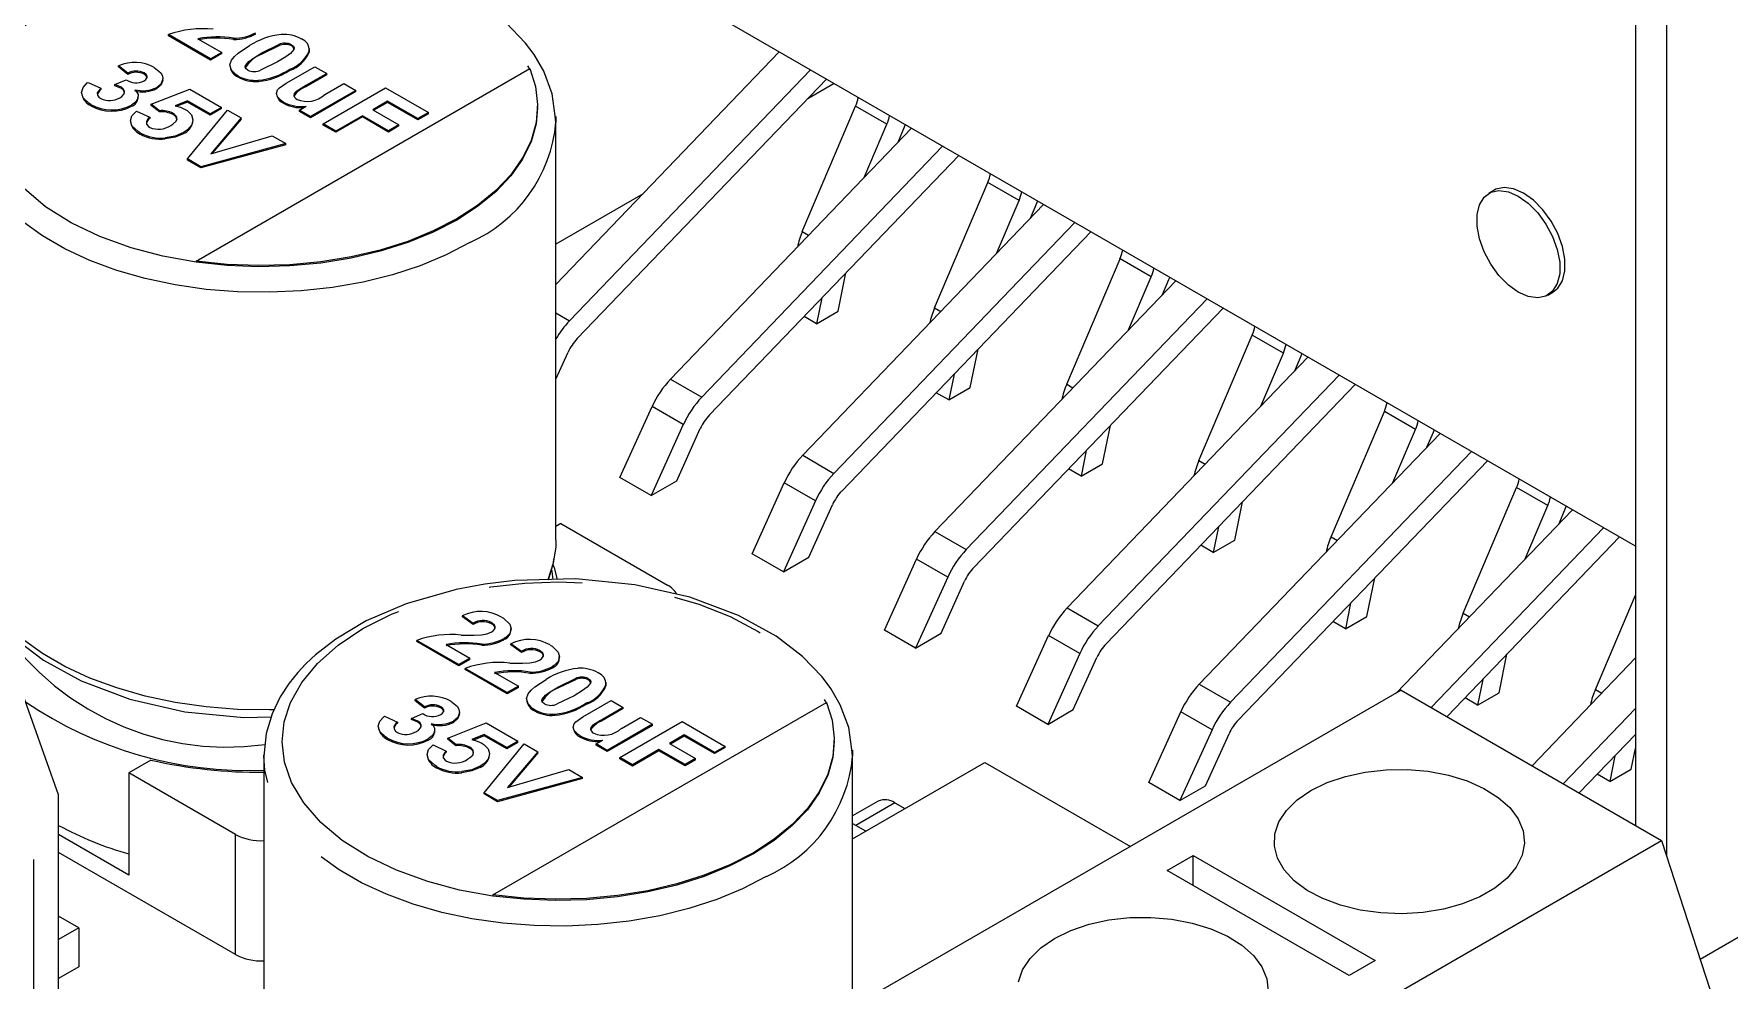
# Model space of a CAD drawing. Header units: millimetres. Extents: x 8.5 to 21.2, y 4.9 to 15.7.
# Drawn here: x 17.184 to 19.487, y 12.059 to 13.345 of the extents above; entities that cross this region are included whole.
import ezdxf

# ---------------------------------------------------------------- set-up
doc = ezdxf.new("R2010")
doc.units = ezdxf.units.MM
doc.linetypes.add('PHANTOM', pattern=[1.27, 0.635, -0.127, 0.127, -0.127, 0.127, -0.127])

msp = doc.modelspace()

# ---------------------------------------------------------------- linework, layer by layer
at = {"color": 7, "linetype": 'Continuous', "lineweight": 25}
for p, q in [((19.3597, 14.1268), (19.3597, 12.2693)), ((19.4021, 14.1023), (19.4021, 12.2271)), ((19.3597, 12.6489), (18.0197, 13.4224)), ((17.4237, 13.311), (17.3667, 13.3439)), ((17.3667, 13.3422), (17.3667, 13.3439)), ((17.4237, 13.3093), (17.3667, 13.3422)), ((17.4065, 13.3383), (17.4388, 13.3197)), ((17.4388, 13.3197), (17.4237, 13.311)), ((17.4388, 13.3181), (17.4237, 13.3093)), ((17.4388, 13.3181), (17.4388, 13.3197)), ((17.4935, 13.319), (17.5163, 13.3303)), ((17.5163, 13.3286), (17.4935, 13.3174)), ((17.5578, 13.3233), (17.5578, 13.3201)), ((17.558, 13.3233), (17.558, 13.325)), ((17.893, 13.0044), (18.1964, 13.3204)), ((17.3113, 13.2915), (17.2988, 13.3016)), ((17.2988, 13.3), (17.2988, 13.3016)), ((17.3113, 13.2899), (17.2988, 13.3)), ((17.3113, 13.2899), (17.3113, 13.2915)), ((17.4043, 13.0362), (17.8573, 13.2977)), ((17.4237, 13.311), (17.4237, 13.3093)), ((17.5145, 13.3068), (17.4917, 13.2956)), ((17.5263, 13.2779), (17.5652, 13.3003)), ((17.5815, 13.2909), (17.5532, 13.2746)), ((17.5652, 13.3003), (17.5815, 13.2909)), ((17.5815, 13.2893), (17.5815, 13.2909)), ((17.9115, 12.955), (18.2388, 13.2959)), ((17.2572, 13.279), (17.2748, 13.271)), ((17.2748, 13.271), (17.2748, 13.2694)), ((17.2938, 13.276), (17.3089, 13.2826)), ((17.3025, 13.2724), (17.2938, 13.276)), ((17.2938, 13.2743), (17.2938, 13.276)), ((17.3025, 13.2708), (17.2938, 13.2743)), ((17.3428, 13.2492), (17.3953, 13.2699)), ((17.3953, 13.2699), (17.4384, 13.245)), ((17.5815, 13.2893), (17.5532, 13.2729)), ((17.6211, 13.268), (17.5596, 13.2325)), ((17.5766, 13.2227), (17.6615, 13.2717)), ((17.5789, 13.2624), (17.6048, 13.2774)), ((17.6048, 13.2774), (17.6211, 13.268)), ((17.6211, 13.2664), (17.6211, 13.268)), ((17.6615, 13.2717), (17.7197, 13.238)), ((18.2606, 13.2834), (17.922, 12.9308)), ((18.2708, 13.2775), (18.2351, 13.2568)), ((17.3254, 13.2584), (17.3254, 13.2601)), ((17.3541, 13.2405), (17.3428, 13.2492)), ((17.3428, 13.2476), (17.3428, 13.2492)), ((17.3541, 13.2389), (17.3428, 13.2476)), ((17.3925, 13.254), (17.3754, 13.2471)), ((17.3925, 13.2523), (17.3779, 13.2465)), ((17.4232, 13.2362), (17.3925, 13.254)), ((17.3925, 13.2523), (17.3925, 13.254)), ((17.4232, 13.2346), (17.3925, 13.2523)), ((17.4384, 13.245), (17.4232, 13.2362)), ((17.4384, 13.2434), (17.4384, 13.245)), ((17.5445, 13.2412), (17.5537, 13.2465)), ((17.6211, 13.2664), (17.5596, 13.2309)), ((17.6643, 13.2535), (17.6442, 13.2419)), ((17.6643, 13.2518), (17.6456, 13.2411)), ((17.7054, 13.2297), (17.6643, 13.2535)), ((17.6643, 13.2518), (17.6643, 13.2535)), ((17.7054, 13.2281), (17.6643, 13.2518)), ((17.868, 13.2449), (17.868, 13.2465)), ((18.2277, 13.0762), (18.3001, 13.2467)), ((17.3231, 13.2401), (17.341, 13.2317)), ((17.341, 13.2317), (17.341, 13.23)), ((17.3541, 13.2389), (17.3541, 13.2405)), ((17.3923, 13.1749), (17.4468, 13.2414)), ((17.4384, 13.2434), (17.4232, 13.2346)), ((17.4232, 13.2346), (17.4232, 13.2362)), ((17.4653, 13.2307), (17.4241, 13.182)), ((17.4653, 13.2291), (17.4259, 13.1826)), ((17.4468, 13.2414), (17.4653, 13.2307)), ((17.4653, 13.2291), (17.4653, 13.2307)), ((17.5596, 13.2325), (17.5445, 13.2412)), ((17.5445, 13.2396), (17.5445, 13.2412)), ((17.5596, 13.2309), (17.5445, 13.2396)), ((17.5596, 13.2309), (17.5596, 13.2325)), ((17.5938, 13.2128), (17.5766, 13.2227)), ((17.5766, 13.221), (17.5766, 13.2227)), ((17.6299, 13.2336), (17.5938, 13.2128)), ((17.6299, 13.232), (17.5938, 13.2112)), ((17.6654, 13.2131), (17.6299, 13.2336)), ((17.6299, 13.232), (17.6299, 13.2336)), ((17.6654, 13.2115), (17.6299, 13.232)), ((17.6442, 13.2419), (17.6797, 13.2214)), ((17.6797, 13.2214), (17.6654, 13.2131)), ((17.6797, 13.2198), (17.6797, 13.2214)), ((17.7197, 13.238), (17.7054, 13.2297)), ((17.7197, 13.2364), (17.7054, 13.2281)), ((17.7054, 13.2281), (17.7054, 13.2297)), ((17.7197, 13.2364), (17.7197, 13.238)), ((17.893, 13.2245), (17.8917, 13.2337)), ((17.8927, 13.2327), (17.893, 13.2245)), ((17.893, 12.657), (17.893, 13.2245)), ((18.3119, 13.1499), (18.3426, 13.2222)), ((18.3677, 13.2215), (18.3663, 13.2181)), ((17.4241, 13.182), (17.5076, 13.2063)), ((17.5076, 13.2063), (17.5258, 13.1958)), ((17.5938, 13.2112), (17.5766, 13.221)), ((17.5938, 13.2112), (17.5938, 13.2128)), ((17.6797, 13.2198), (17.6654, 13.2115)), ((17.6654, 13.2115), (17.6654, 13.2131)), ((18.0487, 12.8758), (18.376, 13.2167)), ((18.3663, 13.2181), (18.3575, 13.1975)), ((17.5258, 13.1958), (17.4106, 13.1643)), ((17.5258, 13.1942), (17.4106, 13.1627)), ((17.5258, 13.1942), (17.5258, 13.1958)), ((18.0911, 12.8514), (18.4184, 13.1922)), ((18.4402, 13.1797), (18.1017, 12.8271)), ((17.4106, 13.1643), (17.3923, 13.1749)), ((17.3923, 13.1733), (17.3923, 13.1749)), ((17.4106, 13.1627), (17.3923, 13.1733)), ((17.4106, 13.1627), (17.4106, 13.1643)), ((18.4074, 12.9725), (18.4797, 13.143)), ((19.1677, 13.1325), (19.1606, 13.1284)), ((18.0113, 13.1276), (17.893, 13.0593)), ((18.2283, 12.7722), (18.5556, 13.113)), ((18.4915, 13.0463), (18.5222, 13.1185)), ((18.5459, 13.1144), (18.5371, 13.0938)), ((18.5473, 13.1178), (18.5459, 13.1144)), ((18.2707, 12.7477), (18.598, 13.0886)), ((18.6198, 13.076), (18.2813, 12.7235)), ((18.587, 12.8688), (18.6594, 13.0393)), ((17.4043, 13.0362), (17.4043, 13.0345)), ((18.2764, 12.968), (18.287, 13.0202)), ((18.6711, 12.9426), (18.7018, 13.0148)), ((18.7269, 13.0142), (18.7255, 13.0107)), ((18.4079, 12.6685), (18.7352, 13.0094)), ((18.7255, 13.0107), (18.7167, 12.9901)), ((19.2406, 12.9899), (19.2477, 12.9939)), ((18.2543, 12.9861), (18.2472, 12.9511)), ((18.2472, 12.9511), (18.2764, 12.968)), ((18.4503, 12.644), (18.7777, 12.9849)), ((18.7994, 12.9723), (18.4609, 12.6198)), ((18.2472, 12.9511), (18.2302, 12.9609)), ((18.7666, 12.7651), (18.839, 12.9356)), ((17.893, 12.8756), (17.9095, 12.9122)), ((18.456, 12.8643), (18.4666, 12.9165)), ((18.5875, 12.5648), (18.9148, 12.9057)), ((18.8507, 12.8389), (18.8814, 12.9111)), ((18.9051, 12.907), (18.8964, 12.8864)), ((18.9065, 12.9105), (18.9051, 12.907)), ((18.4339, 12.8824), (18.4268, 12.8474)), ((18.6299, 12.5403), (18.9573, 12.8812)), ((18.4268, 12.8474), (18.4098, 12.8573)), ((18.4268, 12.8474), (18.456, 12.8643)), ((18.979, 12.8686), (18.6405, 12.5161)), ((17.9799, 12.7421), (18.0236, 12.8385)), ((18.9462, 12.6615), (19.0186, 12.8319)), ((18.066, 12.814), (18.0224, 12.7177)), ((18.057, 12.7377), (18.0891, 12.8085)), ((18.6357, 12.7606), (18.6463, 12.8128)), ((19.0303, 12.7352), (19.061, 12.8075)), ((19.0861, 12.8068), (19.0847, 12.8034)), ((18.7671, 12.4611), (19.0944, 12.802)), ((19.0847, 12.8034), (19.076, 12.7827)), ((18.6135, 12.7787), (18.6064, 12.7438)), ((18.6064, 12.7438), (18.6357, 12.7606)), ((18.8095, 12.4366), (19.1369, 12.7775)), ((19.1586, 12.7649), (18.8201, 12.4124)), ((18.0224, 12.7177), (17.9799, 12.7421)), ((18.0224, 12.7177), (18.057, 12.7377)), ((18.6064, 12.7438), (18.5894, 12.7536)), ((18.1595, 12.6385), (18.2032, 12.7349)), ((19.1258, 12.5578), (19.1982, 12.7283)), ((18.2457, 12.7104), (18.202, 12.614)), ((18.2366, 12.634), (18.2687, 12.7048)), ((18.8153, 12.657), (18.8259, 12.7091)), ((19.0347, 12.449), (19.274, 12.6983)), ((19.2099, 12.6315), (19.2406, 12.7038)), ((19.2643, 12.6997), (19.2556, 12.6791)), ((19.2657, 12.7031), (19.2643, 12.6997)), ((20.5335, 12.7141), (19.4476, 12.0872)), ((17.8995, 12.6794), (17.893, 12.6756)), ((17.8995, 12.6794), (18.0445, 12.5957)), ((18.7931, 12.675), (18.786, 12.6401)), ((19.082, 12.4296), (19.3165, 12.6738)), ((18.786, 12.6401), (18.769, 12.6499)), ((18.786, 12.6401), (18.8153, 12.657)), ((19.3382, 12.6613), (19.1037, 12.4171)), ((18.202, 12.614), (18.1595, 12.6385)), ((18.202, 12.614), (18.2366, 12.634)), ((18.3392, 12.5348), (18.3828, 12.6312)), ((18.4253, 12.6067), (18.3816, 12.5103)), ((18.4162, 12.5303), (18.4483, 12.6011)), ((18.9949, 12.5533), (19.0055, 12.6055)), ((19.3054, 12.4541), (19.3597, 12.582)), ((17.7804, 12.5438), (17.7658, 12.5541)), ((17.7658, 12.5525), (17.7658, 12.5541)), ((18.9727, 12.5713), (18.9656, 12.5364)), ((18.9656, 12.5364), (18.9949, 12.5533)), ((17.7804, 12.5422), (17.7658, 12.5525)), ((17.7804, 12.5422), (17.7804, 12.5438)), ((18.3816, 12.5103), (18.3392, 12.5348)), ((18.3816, 12.5103), (18.4162, 12.5303)), ((18.9656, 12.5364), (18.9486, 12.5462)), ((17.2172, 12.3109), (17.1465, 12.5101)), ((17.7608, 12.4877), (17.7038, 12.5206)), ((17.7038, 12.519), (17.7038, 12.5206)), ((17.7608, 12.4861), (17.7038, 12.519)), ((17.7437, 12.5151), (17.7759, 12.4964)), ((17.8463, 12.5058), (17.8317, 12.5161)), ((17.8317, 12.5145), (17.8317, 12.5161)), ((17.8463, 12.5041), (17.8317, 12.5145)), ((18.5188, 12.4311), (18.5624, 12.5275)), ((17.7759, 12.4964), (17.7608, 12.4877)), ((17.7759, 12.4948), (17.7608, 12.4861)), ((17.7608, 12.4877), (17.7608, 12.4861)), ((17.7759, 12.4948), (17.7759, 12.4964)), ((17.8463, 12.5041), (17.8463, 12.5058)), ((18.6049, 12.503), (18.5612, 12.4066)), ((18.5959, 12.4266), (18.6279, 12.4974)), ((19.1745, 12.4496), (19.1851, 12.5018)), ((19.2192, 12.3504), (19.3597, 12.4968)), ((17.8267, 12.4497), (17.7697, 12.4826)), ((17.7697, 12.4809), (17.7697, 12.4826)), ((17.8267, 12.448), (17.7697, 12.4809)), ((17.8096, 12.477), (17.8419, 12.4584)), ((17.8965, 12.4577), (17.9194, 12.469)), ((17.9194, 12.4673), (17.8965, 12.4561)), ((17.9609, 12.462), (17.9609, 12.4588)), ((17.9611, 12.462), (17.9611, 12.4637)), ((19.1523, 12.4677), (19.1452, 12.4327)), ((17.7143, 12.4302), (17.7019, 12.4403)), ((17.7019, 12.4387), (17.7019, 12.4403)), ((17.7143, 12.4286), (17.7019, 12.4387)), ((17.8419, 12.4584), (17.8267, 12.4497)), ((17.8419, 12.4568), (17.8267, 12.448)), ((17.8267, 12.4497), (17.8267, 12.448)), ((17.8419, 12.4568), (17.8419, 12.4584)), ((17.9176, 12.4455), (17.8948, 12.4343)), ((17.9294, 12.4166), (17.9682, 12.439)), ((17.9682, 12.439), (17.9845, 12.4296)), ((19.0415, 12.453), (18.3344, 12.0448)), ((19.0415, 12.453), (19.3951, 12.2489)), ((19.1452, 12.4327), (19.1282, 12.4425)), ((19.1452, 12.4327), (19.1745, 12.4496)), ((17.6602, 12.4177), (17.6779, 12.4097)), ((17.6969, 12.4147), (17.7119, 12.4213)), ((17.7143, 12.4286), (17.7143, 12.4302)), ((17.8074, 12.1749), (18.2604, 12.4364)), ((17.9845, 12.4296), (17.9563, 12.4133)), ((17.9845, 12.4279), (17.9563, 12.4116)), ((17.9819, 12.4011), (18.0079, 12.4161)), ((17.9845, 12.4279), (17.9845, 12.4296)), ((18.0079, 12.4161), (18.0242, 12.4067)), ((18.5612, 12.4066), (18.5188, 12.4311)), ((18.5612, 12.4066), (18.5959, 12.4266)), ((18.6984, 12.3274), (18.742, 12.4238)), ((19.2616, 12.3259), (19.3597, 12.4281)), ((17.6779, 12.4097), (17.6779, 12.4081)), ((17.7055, 12.4111), (17.6969, 12.4147)), ((17.6969, 12.413), (17.6969, 12.4147)), ((17.7055, 12.4094), (17.6969, 12.413)), ((17.7285, 12.3971), (17.7285, 12.3988)), ((17.7459, 12.3879), (17.7983, 12.4086)), ((17.7955, 12.3927), (17.7785, 12.3858)), ((17.8262, 12.3749), (17.7955, 12.3927)), ((17.7955, 12.391), (17.7955, 12.3927)), ((17.7983, 12.4086), (17.8414, 12.3837)), ((18.0242, 12.4067), (17.9627, 12.3712)), ((18.0242, 12.4051), (17.9627, 12.3696)), ((17.9797, 12.3614), (18.0645, 12.4104)), ((18.0242, 12.4051), (18.0242, 12.4067)), ((18.0673, 12.3922), (18.0473, 12.3806)), ((18.0645, 12.4104), (18.1228, 12.3767)), ((18.1084, 12.3684), (18.0673, 12.3922)), ((18.0673, 12.3905), (18.0673, 12.3922)), ((18.7845, 12.3993), (18.7408, 12.3029)), ((18.7755, 12.3229), (18.8075, 12.3937)), ((19.3597, 12.3929), (19.2833, 12.3134)), ((17.7261, 12.3787), (17.744, 12.3703)), ((17.744, 12.3703), (17.744, 12.3687)), ((17.7571, 12.3792), (17.7459, 12.3879)), ((17.7459, 12.3863), (17.7459, 12.3879)), ((17.7571, 12.3776), (17.7459, 12.3863)), ((17.7571, 12.3776), (17.7571, 12.3792)), ((17.7955, 12.391), (17.7809, 12.3852)), ((17.7953, 12.3136), (17.8498, 12.3801)), ((17.8262, 12.3733), (17.7955, 12.391)), ((17.8414, 12.3837), (17.8262, 12.3749)), ((17.8414, 12.3821), (17.8262, 12.3733)), ((17.8262, 12.3733), (17.8262, 12.3749)), ((17.8684, 12.3694), (17.8271, 12.3207)), ((17.8414, 12.3821), (17.8414, 12.3837)), ((17.8498, 12.3801), (17.8684, 12.3694)), ((17.8684, 12.3678), (17.8684, 12.3694)), ((17.9475, 12.3799), (17.9567, 12.3852)), ((17.9627, 12.3712), (17.9475, 12.3799)), ((17.9475, 12.3783), (17.9475, 12.3799)), ((17.9627, 12.3696), (17.9475, 12.3783)), ((17.9627, 12.3696), (17.9627, 12.3712)), ((18.0329, 12.3723), (17.9968, 12.3515)), ((18.0329, 12.3707), (17.9968, 12.3498)), ((18.0684, 12.3518), (18.0329, 12.3723)), ((18.0329, 12.3707), (18.0329, 12.3723)), ((18.0684, 12.3502), (18.0329, 12.3707)), ((18.0473, 12.3806), (18.0828, 12.3601)), ((18.0673, 12.3905), (18.0487, 12.3798)), ((18.1084, 12.3668), (18.0673, 12.3905)), ((18.1228, 12.3767), (18.1084, 12.3684)), ((18.1228, 12.3751), (18.1084, 12.3668)), ((18.1228, 12.3751), (18.1228, 12.3767)), ((18.271, 12.3836), (18.271, 12.3852)), ((18.296, 12.3632), (18.2948, 12.3724)), ((18.2957, 12.3714), (18.296, 12.3632)), ((19.3541, 12.3459), (19.3597, 12.3737)), ((17.3427, 12.358), (17.3126, 12.3406)), ((17.496, 12.3632), (17.496, 12.3651)), ((17.496, 12.3632), (17.496, 11.8367)), ((17.8684, 12.3678), (17.829, 12.3213)), ((17.9968, 12.3515), (17.9797, 12.3614)), ((17.9797, 12.3597), (17.9797, 12.3614)), ((17.9968, 12.3498), (17.9797, 12.3597)), ((17.9968, 12.3498), (17.9968, 12.3515)), ((18.0828, 12.3601), (18.0684, 12.3518)), ((18.0828, 12.3585), (18.0684, 12.3502)), ((18.0684, 12.3502), (18.0684, 12.3518)), ((18.0828, 12.3585), (18.0828, 12.3601)), ((18.1084, 12.3668), (18.1084, 12.3684)), ((18.296, 11.9228), (18.296, 12.3632)), ((18.296, 12.2511), (18.4758, 12.3549)), ((18.4758, 12.3549), (18.6737, 12.2407)), ((19.3319, 12.364), (19.3248, 12.329)), ((17.4576, 12.2569), (17.3126, 12.3406)), ((17.3126, 12.3406), (17.3126, 12.2018)), ((17.9289, 12.3345), (17.8137, 12.303)), ((17.9289, 12.3329), (17.8137, 12.3014)), ((17.8271, 12.3207), (17.9107, 12.345)), ((17.9107, 12.345), (17.9289, 12.3345)), ((17.9289, 12.3329), (17.9289, 12.3345)), ((18.7408, 12.3029), (18.6984, 12.3274)), ((18.7408, 12.3029), (18.7755, 12.3229)), ((19.3248, 12.329), (19.3078, 12.3388)), ((19.3248, 12.329), (19.3541, 12.3459)), ((17.2172, 11.8185), (17.2172, 12.3109)), ((17.8137, 12.303), (17.7953, 12.3136)), ((17.7953, 12.312), (17.7953, 12.3136)), ((17.8137, 12.3014), (17.7953, 12.312)), ((17.8137, 12.3014), (17.8137, 12.303)), ((18.3309, 12.3022), (18.296, 12.2821)), ((18.3534, 12.3), (18.367, 12.2921)), ((17.3126, 12.2018), (17.2172, 12.2569)), ((18.314, 12.2615), (18.3003, 12.2693)), ((17.4576, 12.0936), (17.2172, 12.2324)), ((18.688, 11.8407), (19.3951, 12.2489)), ((19.3951, 12.2489), (19.5011, 11.9223)), ((17.1836, 12.0154), (17.1836, 12.2227)), ((18.7233, 12.2081), (18.7587, 12.2285)), ((18.9708, 12.0652), (18.7233, 12.2081)), ((18.7587, 12.2285), (19.0062, 12.0856)), ((18.7587, 12.1876), (18.7587, 12.2285)), ((17.8074, 12.1749), (17.8074, 12.1732)), ((17.2448, 12.13), (17.2172, 12.146)), ((17.2448, 12.13), (17.2172, 12.114)), ((17.2448, 12.13), (17.2448, 12.0769)), ((17.2448, 12.0769), (17.2172, 12.061)), ((19.0062, 12.0856), (18.9708, 12.0652))]:
    msp.add_line(p, q, dxfattribs=at)
at = {"color": 8, "linetype": 'PHANTOM', "lineweight": 18}
for p, q in [((17.455, 13.3373), (17.455, 13.3389)), ((17.4935, 13.3174), (17.4935, 13.319)), ((17.5163, 13.3286), (17.5163, 13.3303)), ((17.5338, 13.3301), (17.5338, 13.3285)), ((17.5578, 13.3217), (17.5578, 13.3201)), ((17.3333, 13.2902), (17.3333, 13.2918)), ((17.5315, 13.2954), (17.5315, 13.297)), ((17.3025, 13.2708), (17.3025, 13.2724)), ((17.3506, 13.2706), (17.3506, 13.2722)), ((17.3588, 13.2822), (17.3588, 13.2838)), ((17.4607, 13.2863), (17.4607, 13.2879)), ((17.4886, 13.2802), (17.4886, 13.2819)), ((17.5532, 13.2729), (17.5532, 13.2746)), ((17.261, 13.2474), (17.261, 13.249)), ((17.3164, 13.2465), (17.3164, 13.2482)), ((17.5227, 13.2506), (17.5227, 13.2522)), ((18.3426, 13.2222), (18.3001, 13.2467)), ((17.3729, 13.2352), (17.3729, 13.2368)), ((17.3278, 13.2088), (17.3278, 13.2105)), ((17.3621, 13.2021), (17.3621, 13.2037)), ((17.3869, 13.2093), (17.3869, 13.211)), ((18.5222, 13.1185), (18.4797, 13.143)), ((18.2277, 13.0762), (18.2363, 13.0712)), ((18.7018, 13.0148), (18.6594, 13.0393)), ((18.4074, 12.9725), (18.4159, 12.9676)), ((17.893, 12.9657), (17.9115, 12.955)), ((18.8814, 12.9111), (18.839, 12.9356)), ((18.0487, 12.8758), (18.0911, 12.8514)), ((18.587, 12.8688), (18.5955, 12.8639)), ((18.066, 12.814), (18.0236, 12.8385)), ((19.061, 12.8075), (19.0186, 12.8319)), ((18.2283, 12.7722), (18.2707, 12.7477)), ((18.7666, 12.7651), (18.7751, 12.7602)), ((18.2457, 12.7104), (18.2032, 12.7349)), ((19.2406, 12.7038), (19.1982, 12.7283)), ((18.4079, 12.6685), (18.4503, 12.644)), ((18.9462, 12.6615), (18.9547, 12.6565)), ((18.4253, 12.6067), (18.3828, 12.6312)), ((18.5875, 12.5648), (18.6299, 12.5403)), ((19.1258, 12.5578), (19.1343, 12.5528)), ((17.8052, 12.5432), (17.8052, 12.5448)), ((17.7921, 12.514), (17.7921, 12.5156)), ((17.8224, 12.5216), (17.8224, 12.5233)), ((18.6049, 12.503), (18.5624, 12.5275)), ((17.8711, 12.5052), (17.8711, 12.5068)), ((17.8883, 12.4836), (17.8883, 12.4852)), ((17.858, 12.476), (17.858, 12.4776)), ((17.9194, 12.4673), (17.9194, 12.469)), ((17.9369, 12.4688), (17.9369, 12.4672)), ((17.8965, 12.4561), (17.8965, 12.4577)), ((17.9609, 12.4604), (17.9609, 12.4588)), ((18.7671, 12.4611), (18.8095, 12.4366)), ((19.3054, 12.4541), (19.3139, 12.4491)), ((17.7364, 12.4289), (17.7364, 12.4305)), ((17.7618, 12.4209), (17.7618, 12.4225)), ((17.8638, 12.425), (17.8638, 12.4266)), ((17.8917, 12.4189), (17.8917, 12.4205)), ((17.9346, 12.4341), (17.9346, 12.4357)), ((18.7845, 12.3993), (18.742, 12.4238)), ((17.7055, 12.4094), (17.7055, 12.4111)), ((17.7537, 12.4093), (17.7537, 12.4109)), ((17.9563, 12.4116), (17.9563, 12.4133)), ((17.6641, 12.3861), (17.6641, 12.3877)), ((17.7194, 12.3852), (17.7194, 12.3868)), ((17.7759, 12.3739), (17.7759, 12.3755)), ((17.9258, 12.3893), (17.9258, 12.3909)), ((17.7309, 12.3475), (17.7309, 12.3492)), ((17.7899, 12.348), (17.7899, 12.3497)), ((17.7652, 12.3407), (17.7652, 12.3424)), ((18.3534, 12.3), (18.3003, 12.2693)), ((17.4576, 12.0936), (17.4576, 12.2569))]:
    msp.add_line(p, q, dxfattribs=at)
at = {"color": 8, "linetype": 'PHANTOM', "lineweight": 18, "flags": 128}
for points in [[(17.4043, 13.0345), (17.359, 13.0427), (17.3159, 13.0541), (17.2731, 13.0695), (17.2344, 13.0881), (17.1995, 13.1101), (17.1702, 13.1347), (17.1473, 13.161), (17.1308, 13.1888), (17.1212, 13.2163), (17.118, 13.2443), (17.1207, 13.2712), (17.1293, 13.2977), (17.1445, 13.3249), (17.1658, 13.3507), (17.194, 13.3756), (17.2278, 13.398), (17.2666, 13.4175), (17.3096, 13.4337), (17.3544, 13.4461), (17.4015, 13.4549), (17.4474, 13.4598), (17.494, 13.4614), (17.5425, 13.4595), (17.5901, 13.454), (17.6384, 13.4444), (17.6839, 13.4312), (17.7265, 13.4143), (17.7646, 13.3942), (17.7968, 13.3718), (17.8235, 13.3471), (17.8432, 13.3222), (17.8573, 13.2961)], [(17.7758, 13.0612), (17.7436, 13.0445), (17.7084, 13.0299), (17.6707, 13.0176), (17.6309, 13.0077), (17.5895, 13.0004), (17.547, 12.9957), (17.5038, 12.9937), (17.4605, 12.9943), (17.4176, 12.9977), (17.3755, 13.0037), (17.3349, 13.0124), (17.2961, 13.0235), (17.2596, 13.0369), (17.2258, 13.0526), (17.1952, 13.0703), (17.1681, 13.0898), (17.1448, 13.1108), (17.1255, 13.1332), (17.1106, 13.1567), (17.1001, 13.181), (17.0943, 13.2057), (17.093, 13.2245)], [(17.5107, 12.4263), (17.5038, 12.4262), (17.4605, 12.4268), (17.4176, 12.4302), (17.3755, 12.4362), (17.3349, 12.4449), (17.2961, 12.456), (17.2596, 12.4694), (17.2258, 12.4851), (17.1952, 12.5028), (17.1681, 12.5223), (17.1448, 12.5433), (17.1255, 12.5657), (17.1106, 12.5892), (17.1001, 12.6135), (17.0943, 12.6383), (17.093, 12.657)], [(17.8926, 12.6479), (17.8893, 12.6258), (17.8818, 12.6029)], [(17.8074, 12.1732), (17.7621, 12.1814), (17.7189, 12.1928), (17.6762, 12.2082), (17.6374, 12.2268), (17.6025, 12.2488), (17.5733, 12.2733), (17.5503, 12.2997), (17.5338, 12.3275), (17.5243, 12.355), (17.521, 12.383), (17.5238, 12.4099), (17.5323, 12.4364), (17.5476, 12.4636), (17.5689, 12.4894), (17.597, 12.5143), (17.6308, 12.5367), (17.6696, 12.5562), (17.7127, 12.5724), (17.7574, 12.5848), (17.8046, 12.5935), (17.8505, 12.5985), (17.897, 12.6001), (17.9455, 12.5982), (17.9932, 12.5927), (18.0414, 12.5831), (18.087, 12.5699), (18.1295, 12.553), (18.1676, 12.5329), (18.1999, 12.5105), (18.2265, 12.4858), (18.2463, 12.4609), (18.2604, 12.4347)], [(18.1788, 12.1999), (18.1466, 12.1832), (18.1114, 12.1686), (18.0737, 12.1563), (18.0339, 12.1464), (17.9925, 12.1391), (17.95, 12.1344), (17.9068, 12.1323), (17.8635, 12.133), (17.8206, 12.1364), (17.7786, 12.1424), (17.7379, 12.1511), (17.6991, 12.1622), (17.6626, 12.1756), (17.6289, 12.1913), (17.5983, 12.209), (17.5711, 12.2285), (17.5478, 12.2495), (17.5286, 12.2719), (17.5136, 12.2954), (17.5032, 12.3197), (17.4973, 12.3444), (17.496, 12.3632)]]:
    msp.add_lwpolyline(points, dxfattribs=at)
at = {"color": 7, "linetype": 'Continuous', "lineweight": 25, "flags": 128}
for points in [[(17.8917, 13.2337), (17.8878, 13.2636), (17.8763, 13.2943), (17.8633, 13.3168), (17.8517, 13.3324), (17.825, 13.3603), (17.789, 13.3879), (17.7382, 13.416), (17.672, 13.4408), (17.5971, 13.4578), (17.5168, 13.4655), (17.4342, 13.4634), (17.3931, 13.4584), (17.3543, 13.4512), (17.2865, 13.4318), (17.2322, 13.4084), (17.1906, 13.3836), (17.1634, 13.3624)], [(17.4607, 13.2879), (17.458, 13.2896), (17.4519, 13.2958), (17.45, 13.3028), (17.452, 13.3093), (17.456, 13.3142), (17.4611, 13.3187), (17.4766, 13.3289)], [(17.4742, 13.2957), (17.4719, 13.2976), (17.4708, 13.2999), (17.4713, 13.3021), (17.4757, 13.3074), (17.4821, 13.3121), (17.4935, 13.319)], [(17.5338, 13.3301), (17.5362, 13.3282), (17.5372, 13.3259), (17.5367, 13.3238), (17.5323, 13.3184), (17.5259, 13.3137), (17.5145, 13.3068)], [(17.3333, 13.2811), (17.3358, 13.2829), (17.3373, 13.2851), (17.3374, 13.2874), (17.3362, 13.2896), (17.3333, 13.2918)], [(17.3472, 13.2993), (17.3561, 13.292), (17.3582, 13.288), (17.3588, 13.2838)], [(17.8573, 13.2977), (17.865, 13.2735), (17.8679, 13.2489), (17.866, 13.2243), (17.8592, 13.2), (17.8477, 13.1763), (17.8316, 13.1535), (17.8111, 13.1319), (17.7865, 13.1118), (17.7581, 13.0935), (17.7263, 13.0771), (17.6915, 13.0629), (17.6541, 13.051), (17.6146, 13.0418), (17.5735, 13.0351), (17.5314, 13.0312), (17.4888, 13.0301), (17.4463, 13.0317), (17.4043, 13.0362)], [(17.261, 13.249), (17.2583, 13.2507), (17.2506, 13.2582), (17.2485, 13.2652), (17.2505, 13.2722), (17.2562, 13.2783), (17.2572, 13.279)], [(17.2748, 13.271), (17.2726, 13.2691), (17.2698, 13.2648), (17.27, 13.2617), (17.2719, 13.2587), (17.2744, 13.2569)], [(17.2748, 13.2694), (17.2726, 13.2675), (17.2699, 13.2633)], [(17.3004, 13.2582), (17.3031, 13.2599), (17.3063, 13.2636), (17.3069, 13.2668), (17.3055, 13.27), (17.3025, 13.2724)], [(17.3068, 13.2645), (17.3069, 13.2652), (17.3055, 13.2683), (17.3025, 13.2708)], [(17.3206, 13.269), (17.3226, 13.267), (17.3251, 13.2626), (17.3249, 13.2572), (17.3218, 13.2522), (17.3164, 13.2482)], [(17.3374, 13.2848), (17.3374, 13.2858), (17.3362, 13.288), (17.3333, 13.2902)], [(17.3588, 13.2838), (17.3566, 13.2774), (17.3506, 13.2722)], [(17.3588, 13.2822), (17.3566, 13.2758), (17.3506, 13.2706)], [(17.5227, 13.2522), (17.5201, 13.2539), (17.5148, 13.2593), (17.5134, 13.264), (17.5148, 13.2687), (17.5172, 13.2714), (17.5263, 13.2779)], [(17.5532, 13.2746), (17.5504, 13.2729), (17.5396, 13.2661), (17.5374, 13.2638), (17.5368, 13.2612), (17.5376, 13.2589), (17.5396, 13.2569), (17.5412, 13.2559)], [(17.3754, 13.2471), (17.383, 13.2451), (17.3893, 13.2423)], [(17.868, 13.2449), (17.866, 13.2227), (17.8592, 13.1984), (17.8477, 13.1747), (17.8316, 13.1519), (17.8111, 13.1303), (17.7865, 13.1102), (17.7581, 13.0918), (17.7263, 13.0754), (17.6915, 13.0612), (17.6541, 13.0494), (17.6146, 13.0401), (17.5735, 13.0335), (17.5314, 13.0296), (17.4888, 13.0284), (17.4463, 13.0301), (17.4043, 13.0345)], [(17.3278, 13.2105), (17.3251, 13.2122), (17.3169, 13.2201), (17.3149, 13.2268), (17.3169, 13.2336), (17.3231, 13.2401)], [(17.341, 13.2317), (17.3388, 13.2297), (17.3365, 13.226), (17.3368, 13.2222), (17.3392, 13.2191), (17.341, 13.2179)], [(17.341, 13.23), (17.3388, 13.2281), (17.3366, 13.2244)], [(17.3699, 13.2205), (17.3726, 13.2222), (17.3768, 13.2262), (17.3781, 13.2294), (17.3774, 13.2326), (17.3749, 13.2355), (17.3729, 13.2368)], [(17.3893, 13.2423), (17.392, 13.2406), (17.3978, 13.2347), (17.3998, 13.2281), (17.3981, 13.2212), (17.3924, 13.2147), (17.3869, 13.211)], [(17.3869, 13.211), (17.3755, 13.2061), (17.3621, 13.2037)], [(17.3869, 13.2093), (17.3755, 13.2045), (17.3621, 13.2021)], [(19.2006, 12.9938), (19.1871, 13.0035), (19.1743, 13.0165), (19.1631, 13.0319), (19.1541, 13.0489), (19.1477, 13.0665), (19.1445, 13.0837), (19.1445, 13.0994), (19.1477, 13.1128), (19.1541, 13.1231), (19.1631, 13.1297), (19.1743, 13.1322), (19.1871, 13.1304), (19.2006, 13.1245), (19.2142, 13.1148), (19.2269, 13.1018), (19.2381, 13.0864), (19.2472, 13.0694), (19.2535, 13.0518), (19.2568, 13.0346), (19.2568, 13.0189), (19.2535, 13.0055), (19.2472, 12.9952), (19.2381, 12.9886), (19.2269, 12.9861), (19.2142, 12.9879), (19.2006, 12.9938)], [(19.2477, 12.9939), (19.2542, 12.9992), (19.2606, 13.0095), (19.2638, 13.0229), (19.2638, 13.0387), (19.2606, 13.0559), (19.2542, 13.0735), (19.2452, 13.0905), (19.234, 13.1059), (19.2212, 13.1188), (19.2077, 13.1286), (19.1941, 13.1345), (19.1814, 13.1362), (19.1702, 13.1338), (19.1677, 13.1325)], [(17.093, 12.657), (17.0981, 12.6179), (17.1096, 12.5872), (17.1226, 12.5647), (17.1342, 12.5491), (17.1609, 12.5212), (17.1969, 12.4936), (17.2477, 12.4655), (17.3139, 12.4407), (17.3888, 12.4237), (17.4691, 12.416), (17.5061, 12.4169)], [(17.893, 12.657), (17.8928, 12.6507), (17.8926, 12.6479)], [(17.8828, 12.6032), (17.8897, 12.626), (17.8902, 12.631)], [(17.8888, 12.6238), (17.8904, 12.6192), (17.8947, 12.6036)], [(18.2948, 12.3724), (18.2909, 12.4023), (18.2793, 12.433), (18.2663, 12.4555), (18.2548, 12.4711), (18.228, 12.499), (18.192, 12.5266), (18.1412, 12.5547), (18.075, 12.5795), (18.0002, 12.5964), (17.9199, 12.6042), (17.8372, 12.6021), (17.7962, 12.5971), (17.7573, 12.5899), (17.6896, 12.5705), (17.6352, 12.5471), (17.5937, 12.5223), (17.5664, 12.5011), (17.5609, 12.4961), (17.5527, 12.4883), (17.5424, 12.4771), (17.5306, 12.4624), (17.5184, 12.4438), (17.5074, 12.4211), (17.4992, 12.3941), (17.496, 12.3632)], [(17.8893, 12.6034), (17.8878, 12.6144), (17.8869, 12.6168)], [(17.7916, 12.5282), (17.7991, 12.5296), (17.8049, 12.532)], [(17.8049, 12.532), (17.8075, 12.5338), (17.8099, 12.5366), (17.8103, 12.5391), (17.8093, 12.5415), (17.8062, 12.5442), (17.8052, 12.5448)], [(17.8191, 12.5524), (17.8218, 12.5507), (17.8302, 12.5427), (17.8321, 12.5364), (17.8302, 12.5301), (17.8248, 12.5248), (17.8224, 12.5233)], [(17.7642, 12.5279), (17.7817, 12.5278), (17.7916, 12.5282)], [(17.885, 12.5144), (17.8877, 12.5127), (17.8961, 12.5047), (17.898, 12.4984), (17.8961, 12.4921), (17.8907, 12.4867), (17.8883, 12.4852)], [(17.8301, 12.4899), (17.8476, 12.4897), (17.8575, 12.4901)], [(17.8575, 12.4901), (17.865, 12.4916), (17.8708, 12.4939)], [(17.8708, 12.4939), (17.8734, 12.4957), (17.8758, 12.4986), (17.8762, 12.501), (17.8752, 12.5034), (17.8721, 12.5062), (17.8711, 12.5068)], [(17.8638, 12.4266), (17.8611, 12.4283), (17.855, 12.4345), (17.853, 12.4415), (17.8551, 12.448), (17.8591, 12.4529), (17.8642, 12.4574), (17.8797, 12.4676)], [(17.9369, 12.4688), (17.9392, 12.4669), (17.9402, 12.4646), (17.9398, 12.4624), (17.9354, 12.4571), (17.9289, 12.4524), (17.9176, 12.4455)], [(17.8773, 12.4344), (17.8749, 12.4363), (17.8739, 12.4386), (17.8743, 12.4408), (17.8787, 12.4461), (17.8851, 12.4508), (17.8965, 12.4577)], [(17.6641, 12.3877), (17.6614, 12.3894), (17.6537, 12.3969), (17.6515, 12.4039), (17.6536, 12.4109), (17.6593, 12.417), (17.6602, 12.4177)], [(17.7364, 12.4198), (17.7389, 12.4216), (17.7404, 12.4238), (17.7405, 12.4261), (17.7393, 12.4283), (17.7364, 12.4305)], [(17.7405, 12.4235), (17.7405, 12.4245), (17.7393, 12.4267), (17.7364, 12.4289)], [(17.7502, 12.438), (17.7591, 12.4307), (17.7612, 12.4267), (17.7618, 12.4225)], [(17.7618, 12.4225), (17.7596, 12.4161), (17.7537, 12.4109)], [(17.7618, 12.4209), (17.7596, 12.4145), (17.7537, 12.4093)], [(18.2604, 12.4364), (18.2681, 12.4122), (18.271, 12.3876), (18.269, 12.363), (18.2622, 12.3387), (18.2507, 12.315), (18.2346, 12.2922), (18.2141, 12.2706), (18.1896, 12.2505), (18.1612, 12.2321), (18.1294, 12.2158), (18.0945, 12.2016), (18.0571, 12.1897), (18.0176, 12.1804), (17.9766, 12.1738), (17.9345, 12.1699), (17.8919, 12.1688), (17.8493, 12.1704), (17.8074, 12.1749)], [(17.9258, 12.3909), (17.9231, 12.3926), (17.9179, 12.398), (17.9164, 12.4027), (17.9179, 12.4074), (17.9202, 12.4101), (17.9294, 12.4166)], [(17.6779, 12.4097), (17.6756, 12.4078), (17.6729, 12.4035), (17.673, 12.4004), (17.675, 12.3974), (17.6775, 12.3956)], [(17.6779, 12.4081), (17.6756, 12.4062), (17.673, 12.402)], [(17.7035, 12.3969), (17.7061, 12.3986), (17.7094, 12.4023), (17.7099, 12.4055), (17.7086, 12.4086), (17.7055, 12.4111)], [(17.7098, 12.4032), (17.7099, 12.4039), (17.7086, 12.407), (17.7055, 12.4094)], [(17.7236, 12.4077), (17.7256, 12.4057), (17.7281, 12.4013), (17.728, 12.3959), (17.7249, 12.3909), (17.7194, 12.3868)], [(17.9563, 12.4133), (17.9534, 12.4116), (17.9427, 12.4048), (17.9405, 12.4025), (17.9398, 12.3999), (17.9407, 12.3976), (17.9427, 12.3956), (17.9442, 12.3946)], [(17.7309, 12.3492), (17.7282, 12.3509), (17.7199, 12.3588), (17.7179, 12.3655), (17.7199, 12.3723), (17.7261, 12.3787)], [(17.744, 12.3703), (17.7418, 12.3684), (17.7396, 12.3647), (17.7399, 12.3609), (17.7423, 12.3578), (17.7441, 12.3566)], [(17.7729, 12.3592), (17.7756, 12.3609), (17.7799, 12.3648), (17.7811, 12.368), (17.7805, 12.3713), (17.7779, 12.3742), (17.7759, 12.3755)], [(17.7785, 12.3858), (17.786, 12.3838), (17.7923, 12.381)], [(17.7923, 12.381), (17.795, 12.3793), (17.8008, 12.3734), (17.8028, 12.3668), (17.8012, 12.3599), (17.7955, 12.3534), (17.7899, 12.3497)], [(18.271, 12.3836), (18.269, 12.3614), (18.2622, 12.3371), (18.2507, 12.3134), (18.2346, 12.2906), (18.2141, 12.269), (18.1896, 12.2489), (18.1612, 12.2305), (18.1294, 12.2141), (18.0945, 12.1999), (18.0571, 12.1881), (18.0176, 12.1788), (17.9766, 12.1722), (17.9345, 12.1682), (17.8919, 12.1671), (17.8493, 12.1688), (17.8074, 12.1732)], [(17.744, 12.3687), (17.7418, 12.3668), (17.7396, 12.3631)], [(17.7899, 12.3497), (17.7785, 12.3448), (17.7652, 12.3424)], [(17.7899, 12.348), (17.7785, 12.3432), (17.7652, 12.3407)], [(18.9187, 12.3167), (18.9407, 12.3275), (18.9656, 12.3359), (18.9925, 12.3418), (19.0209, 12.3449), (19.0497, 12.3453), (19.0782, 12.3428), (19.1056, 12.3376), (19.131, 12.3298), (19.1539, 12.3196), (19.1734, 12.3074), (19.189, 12.2934), (19.2003, 12.2781), (19.207, 12.2619), (19.2088, 12.2453), (19.2058, 12.2287), (19.1979, 12.2127), (19.1855, 12.1977), (19.1688, 12.1841), (19.1484, 12.1723), (19.1249, 12.1627), (19.0989, 12.1555), (19.0711, 12.151), (19.0425, 12.1492), (19.0137, 12.1503), (18.9856, 12.1541), (18.9591, 12.1607), (18.9349, 12.1697), (18.9137, 12.181), (18.896, 12.1941), (18.8825, 12.2088), (18.8735, 12.2246), (18.8692, 12.2411), (18.8698, 12.2577), (18.8753, 12.2741), (18.8855, 12.2897), (18.9001, 12.304), (18.9187, 12.3167)], [(18.3003, 12.2693), (18.2964, 12.2713), (18.296, 12.2715)], [(18.5704, 12.1157), (18.5924, 12.1264), (18.6173, 12.1349), (18.6443, 12.1407), (18.6726, 12.1439), (18.7014, 12.1442), (18.7299, 12.1418), (18.7573, 12.1366), (18.7828, 12.1288), (18.8056, 12.1186), (18.8251, 12.1063), (18.8408, 12.0923), (18.8521, 12.077), (18.8587, 12.0608), (18.8606, 12.0442)], [(18.5216, 12.0567), (18.527, 12.073), (18.5372, 12.0886), (18.5518, 12.103), (18.5704, 12.1157)]]:
    msp.add_lwpolyline(points, dxfattribs=at)
at = {"color": 7, "linetype": 'Continuous', "lineweight": 25}
for centre, radius, start, end in [((17.4127, 13.2167), 0.1353, 83.908, 109.9067), ((17.4323, 13.204), 0.1368, 80.4651, 100.8597), ((17.4323, 13.2023), 0.1368, 80.4651, 100.8597), ((17.4548, 13.4036), 0.0647, 270.1563, 298.0928), ((17.4548, 13.4019), 0.0647, 270.1563, 298.0928), ((17.5294, 13.2474), 0.0972, 95.9011, 122.9138), ((17.5236, 13.296), 0.0482, 60.4725, 94.8958), ((17.5419, 13.323), 0.0159, 355.5888, 70.1843), ((17.5075, 13.2775), 0.0423, 109.3974, 149.9849), ((17.5249, 13.3113), 0.0209, 64.7566, 114.2634), ((17.5249, 13.3099), 0.0206, 64.4768, 114.5432), ((17.5171, 13.3387), 0.0441, 289.1225, 337.4131), ((17.5171, 13.337), 0.0441, 289.1225, 337.4131), ((17.5318, 13.3236), 0.00526, 4.0729, 67.9073), ((17.3206, 13.251), 0.0551, 61.2001, 113.3208), ((17.3226, 13.2701), 0.0243, 63.8324, 117.9134), ((17.3226, 13.2684), 0.0243, 63.8324, 117.9134), ((17.468, 13.3026), 0.0178, 189.8579, 245.9911), ((17.4831, 13.3146), 0.0209, 244.7566, 294.2634), ((17.4785, 13.3788), 0.0975, 275.9371, 302.947), ((17.4785, 13.3772), 0.0975, 275.9371, 302.947), ((17.3224, 13.3023), 0.0239, 235.6244, 297.384), ((17.3311, 13.3126), 0.0449, 256.4495, 295.765), ((17.3311, 13.311), 0.0449, 256.4495, 295.765), ((17.4845, 13.3299), 0.0482, 240.4725, 274.8958), ((17.4845, 13.3283), 0.0482, 240.4725, 274.8958), ((17.5643, 13.2423), 0.0326, 109.8769, 147.3711), ((17.2699, 13.2671), 0.0216, 192.6429, 245.6705), ((17.2895, 13.2991), 0.0576, 240.3295, 297.8159), ((17.2895, 13.2974), 0.0576, 240.3295, 297.8159), ((17.2863, 13.2811), 0.0269, 243.8572, 301.7333), ((17.3125, 13.2584), 0.0125, 288.2656, 0.0978), ((17.5294, 13.2654), 0.0162, 194.6799, 245.8898), ((17.5473, 13.2989), 0.0528, 242.2664, 276.9293), ((17.5467, 13.295), 0.0504, 241.6456, 274.2396), ((17.5551, 13.2874), 0.0344, 246.0566, 313.6052), ((18.2454, 13.2702), 0.0596, 336.7337, 348.5664), ((17.3369, 13.2292), 0.0223, 193.7165, 246.003), ((17.3573, 13.2071), 0.0336, 62.4345, 95.4879), ((17.3573, 13.2054), 0.0336, 62.4345, 95.4879), ((17.3696, 13.2274), 0.00848, 5.2361, 67.1581), ((17.3792, 13.2284), 0.0205, 292.0893, 350.0658), ((18.2875, 13.2458), 0.06, 336.7696, 348.5305), ((17.3556, 13.2605), 0.0572, 241.0022, 276.5721), ((17.3556, 13.2589), 0.0572, 241.0022, 276.5721), ((17.3531, 13.245), 0.0297, 246.0219, 304.3325), ((18.425, 13.1665), 0.0596, 336.7337, 348.5664), ((18.4671, 13.1422), 0.06, 336.7696, 348.5305), ((18.3394, 13.0284), 0.1214, 156.8143, 167.2286), ((18.6046, 13.0629), 0.0596, 336.7337, 348.5664), ((18.6467, 13.0385), 0.06, 336.7696, 348.5305), ((18.519, 12.9247), 0.1214, 156.8143, 167.2286), ((18.0071, 12.864), 0.132, 136.393, 149.8432), ((18.7842, 12.9592), 0.0596, 336.7337, 348.5664), ((17.9708, 12.8845), 0.0673, 136.4944, 155.7287), ((18.8263, 12.9348), 0.06, 336.7696, 348.5305), ((18.1462, 12.7832), 0.1345, 136.4944, 155.7287), ((18.6986, 12.821), 0.1214, 156.8143, 167.2286), ((18.1887, 12.7587), 0.1345, 136.4944, 155.7287), ((18.9638, 12.8555), 0.0596, 336.7337, 348.5664), ((18.1504, 12.7808), 0.0673, 136.4944, 155.7287), ((19.0059, 12.8311), 0.06, 336.7696, 348.5305), ((18.3258, 12.6796), 0.1345, 136.4944, 155.7287), ((18.8782, 12.7173), 0.1214, 156.8143, 167.2286), ((18.3683, 12.6551), 0.1345, 136.4944, 155.7287), ((19.1434, 12.7518), 0.0596, 336.7337, 348.5664), ((18.33, 12.6772), 0.0673, 136.4944, 155.7287), ((19.1855, 12.7274), 0.06, 336.7696, 348.5305), ((18.5055, 12.5759), 0.1345, 136.4944, 155.7287), ((19.0578, 12.6137), 0.1214, 156.8143, 167.2286), ((18.5479, 12.5514), 0.1345, 136.4944, 155.7287), ((18.5096, 12.5735), 0.0673, 136.4944, 155.7287), ((18.0302, 12.5684), 0.0308, 30.1588, 62.4507), ((17.7908, 12.5034), 0.0566, 60.0267, 116.2816), ((18.6851, 12.4722), 0.1345, 136.4944, 155.7287), ((19.2374, 12.51), 0.1214, 156.8143, 167.2286), ((17.7937, 12.5229), 0.0248, 62.3053, 122.3556), ((17.7937, 12.5213), 0.0248, 62.3053, 122.3556), ((17.8028, 12.5361), 0.0075, 5.7812, 71.1914), ((17.8178, 12.5348), 0.0139, 289.2542, 5.9525), ((18.7275, 12.4477), 0.1345, 136.4944, 155.7287), ((17.7499, 12.3934), 0.1353, 83.908, 109.9067), ((17.7695, 12.3807), 0.1368, 80.4651, 100.8597), ((17.7695, 12.3791), 0.1368, 80.4651, 100.8597), ((17.7919, 12.5803), 0.0647, 270.1563, 298.0928), ((17.7919, 12.5787), 0.0647, 270.1563, 298.0928), ((17.8567, 12.4654), 0.0566, 60.0267, 116.2816), ((17.8596, 12.4849), 0.0248, 62.3053, 122.3556), ((17.8596, 12.4832), 0.0248, 62.3053, 122.3556), ((18.6893, 12.4698), 0.0673, 136.4944, 155.7287), ((17.8158, 12.3554), 0.1353, 83.908, 109.9067), ((17.8578, 12.5422), 0.0647, 270.1563, 298.0928), ((17.8687, 12.4981), 0.0075, 5.7812, 71.1914), ((17.8837, 12.4967), 0.0139, 289.2542, 5.9525), ((17.8354, 12.3427), 0.1368, 80.4651, 100.8597), ((17.8354, 12.341), 0.1368, 80.4651, 100.8597), ((17.8578, 12.5406), 0.0647, 270.1563, 298.0928), ((17.9325, 12.386), 0.0972, 95.9011, 122.9138), ((17.928, 12.45), 0.0209, 64.7566, 114.2634), ((17.928, 12.4486), 0.0206, 64.4768, 114.5432), ((17.9266, 12.4347), 0.0482, 60.4725, 94.8958), ((17.9349, 12.4623), 0.00526, 4.0729, 67.9073), ((17.945, 12.4616), 0.0159, 355.5888, 70.1843), ((17.7237, 12.3897), 0.0551, 61.2001, 113.3208), ((17.871, 12.4412), 0.0178, 189.8579, 245.9911), ((17.9106, 12.4162), 0.0423, 109.3974, 149.9849), ((17.9202, 12.4773), 0.0441, 289.1225, 337.4131), ((17.9202, 12.4757), 0.0441, 289.1225, 337.4131), ((18.8647, 12.3685), 0.1345, 136.4944, 155.7287), ((19.417, 12.4063), 0.1214, 156.8143, 167.2286), ((17.7254, 12.441), 0.0239, 235.6244, 297.384), ((17.7257, 12.4088), 0.0243, 63.8324, 117.9134), ((17.7257, 12.4071), 0.0243, 63.8324, 117.9134), ((17.8875, 12.4686), 0.0482, 240.4725, 274.8958), ((17.8875, 12.4669), 0.0482, 240.4725, 274.8958), ((17.8862, 12.4533), 0.0209, 244.7566, 294.2634), ((17.8816, 12.5175), 0.0975, 275.9371, 302.947), ((17.8816, 12.5159), 0.0975, 275.9371, 302.947), ((18.9071, 12.344), 0.1345, 136.4944, 155.7287), ((17.673, 12.4058), 0.0216, 192.6429, 245.6705), ((17.6893, 12.4198), 0.0269, 243.8572, 301.7333), ((17.7155, 12.3971), 0.0125, 288.2656, 0.0978), ((17.7342, 12.4513), 0.0449, 256.4495, 295.765), ((17.7342, 12.4497), 0.0449, 256.4495, 295.765), ((17.9324, 12.404), 0.0162, 194.6799, 245.8898), ((17.9674, 12.381), 0.0326, 109.8769, 147.3711), ((17.9582, 12.4261), 0.0344, 246.0566, 313.6052), ((18.8689, 12.3661), 0.0673, 136.4944, 155.7287), ((17.6926, 12.4378), 0.0576, 240.3295, 297.8159), ((17.6926, 12.4361), 0.0576, 240.3295, 297.8159), ((17.7604, 12.3458), 0.0336, 62.4345, 95.4879), ((17.7604, 12.3441), 0.0336, 62.4345, 95.4879), ((17.7726, 12.3661), 0.00848, 5.2361, 67.1581), ((17.9504, 12.4376), 0.0528, 242.2664, 276.9293), ((17.9497, 12.4336), 0.0504, 241.6456, 274.2396), ((17.4915, 13.0157), 0.6743, 257.2519, 270.3808), ((17.7399, 12.3679), 0.0223, 193.7165, 246.003), ((17.7586, 12.3992), 0.0572, 241.0022, 276.5721), ((17.7586, 12.3976), 0.0572, 241.0022, 276.5721), ((17.7562, 12.3837), 0.0297, 246.0219, 304.3325), ((17.7822, 12.3671), 0.0205, 292.0893, 350.0658), ((18.3401, 12.2812), 0.023, 54.8501, 113.8394), ((17.442, 12.6849), 0.4725, 241.5891, 254.1112), ((17.492, 12.3222), 0.0737, 242.2011, 273.1234), ((17.4922, 12.1599), 0.0748, 242.4263, 272.8983)]:
    msp.add_arc(centre, radius, start, end, dxfattribs=at)
at = {"color": 8, "linetype": 'PHANTOM', "lineweight": 18}
for centre, radius, start, end in [((17.6959, 13.2422), 0.1978, 293.8101, 354.8697), ((17.4461, 12.7476), 0.3719, 209.2438, 278.0009), ((17.4741, 12.8789), 0.5349, 235.6506, 272.3414), ((18.099, 12.3809), 0.1978, 293.8101, 354.8697)]:
    msp.add_arc(centre, radius, start, end, dxfattribs=at)

doc.saveas('drawing.dxf')
